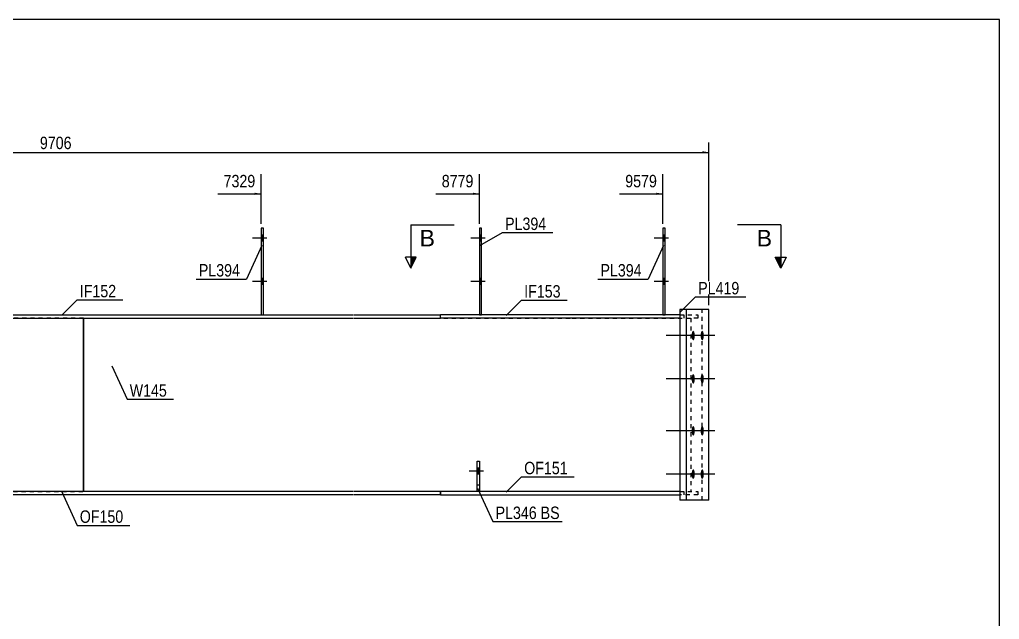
# Model space of a CAD drawing. Header units: millimetres. Extents: x -335 to 67, y -168 to 109.
# Drawn here: x -159.1 to 67.1, y -29.5 to 109 of the extents above; entities that cross this region are included whole.
import ezdxf

# ---------------------------------------------------------------- set-up
doc = ezdxf.new("R2010")
doc.units = ezdxf.units.MM
doc.linetypes.add('DXK_LINE_DOT1', pattern=[1.8814, 0.9407, -0.9407])
doc.linetypes.add('DXK_LINE_DOT2', pattern=[3.9198, 1.9599, -1.9599])
doc.styles.add('Arial', font='ARIAL.TTF', dxfattribs={"height": 0.2})
doc.styles.add('Arial Narrow', font='ARIALN.TTF', dxfattribs={"height": 0.2})

# ---------------------------------------------------------------- blocks, each defined once
blk = doc.blocks.new('Unknown-624482506-1210')
at = {"color": 5, "linetype": 'Continuous'}
for p, q in [((67.06, 108.96), (-332.94, 108.96)), ((67.06, -168.04), (67.06, 108.96))]:
    blk.add_line(p, q, dxfattribs=at)
blk = doc.blocks.new('Part-624482506-1593 - 1262')
at = {"color": 2, "linetype": 'Continuous'}
for p, q in [((-174.35, 40.8), (-124.35, 40.8)), ((-174.35, 40.8), (-174.35, 40)), ((-124.25, 40.8), (-82, 40.8)), ((-81.9, 40.8), (-61.9, 40.8)), ((-61.9, 40), (-61.9, 40.8)), ((-174.35, 40), (-124.35, 40)), ((-124.25, 40), (-82, 40)), ((-81.9, 40), (-61.9, 40))]:
    blk.add_line(p, q, dxfattribs=at)
blk = doc.blocks.new('Part-624482506-4002 - 1262')
at = {"color": 2, "linetype": 'Continuous'}
for p, q in [((-10.1, 60.8), (-10.6, 60.8)), ((-10.6, 60.8), (-10.6, 40.8)), ((-10.1, 40.8), (-10.1, 60.8))]:
    blk.add_line(p, q, dxfattribs=at)
at = {"color": 7, "linetype": 'DXK_LINE_DOT1'}
blk.add_line((-10.6, 40.8), (-10.1, 40.8), dxfattribs=at)
blk = doc.blocks.new('Bolt-624482506-1268 - 1262')
at = {"linetype": 'Continuous'}
for points in [[(-102.8, 57.8), (-102.8, 59.2), (-103.3, 59.2), (-103.3, 57.8)], [(-102.8, 57.8), (-102.8, 59.2), (-103.3, 59.2), (-103.3, 57.8)], [(-102.8, 47.8), (-102.8, 49.2), (-103.3, 49.2), (-103.3, 47.8)], [(-102.8, 47.8), (-102.8, 49.2), (-103.3, 49.2), (-103.3, 47.8)]]:
    blk.add_hatch(color=3, dxfattribs=at).paths.add_polyline_path(points)
at = {"color": 3, "linetype": 'Continuous'}
for p, q in [((-102.8, 59.2), (-103.3, 59.2)), ((-102.8, 59.2), (-103.3, 59.2)), ((-102, 58.5), (-105.3, 58.5)), ((-102, 58.5), (-105.3, 58.5)), ((-102.8, 57.8), (-103.3, 57.8)), ((-102.8, 57.8), (-103.3, 57.8)), ((-102, 48.5), (-105.3, 48.5)), ((-102, 48.5), (-105.3, 48.5)), ((-102.8, 49.2), (-103.3, 49.2)), ((-102.8, 49.2), (-103.3, 49.2)), ((-102.8, 47.8), (-103.3, 47.8)), ((-102.8, 47.8), (-103.3, 47.8))]:
    blk.add_line(p, q, dxfattribs=at)
blk = doc.blocks.new('Bolt-624482506-4015 - 1262')
at = {"linetype": 'Continuous'}
blk.add_hatch(color=3, dxfattribs=at).paths.add_polyline_path([(-52.95, 4), (-52.95, 5.4), (-53.45, 5.4), (-53.45, 4)])
at = {"color": 3, "linetype": 'Continuous'}
for p, q in [((-52, 4.7), (-55.3, 4.7)), ((-52.95, 5.4), (-53.45, 5.4)), ((-52.95, 4), (-53.45, 4))]:
    blk.add_line(p, q, dxfattribs=at)
blk = doc.blocks.new('Bolt-624482506-1498 - 1262')
at = {"linetype": 'Continuous'}
for points in [[(-3.97, 36), (-3.96, 36.23), (-3.94, 36.45), (-3.9, 36.65), (-3.85, 36.82), (-3.79, 36.95), (-3.72, 37.05), (-3.65, 37.09), (-3.57, 37.09), (-3.5, 37.05), (-3.43, 36.95), (-3.37, 36.82), (-3.32, 36.65), (-3.28, 36.45), (-3.26, 36.23), (-3.25, 36), (-3.26, 35.77), (-3.28, 35.55), (-3.32, 35.35), (-3.37, 35.18), (-3.43, 35.05), (-3.5, 34.95), (-3.57, 34.91), (-3.65, 34.91), (-3.72, 34.95), (-3.79, 35.05), (-3.85, 35.18), (-3.9, 35.35), (-3.94, 35.55), (-3.96, 35.77)], [(-1.89, 36), (-1.88, 36.23), (-1.86, 36.45), (-1.82, 36.65), (-1.77, 36.82), (-1.71, 36.95), (-1.64, 37.05), (-1.57, 37.09), (-1.49, 37.09), (-1.42, 37.05), (-1.35, 36.95), (-1.29, 36.82), (-1.24, 36.65), (-1.2, 36.45), (-1.18, 36.23), (-1.17, 36), (-1.18, 35.77), (-1.2, 35.55), (-1.24, 35.35), (-1.29, 35.18), (-1.35, 35.05), (-1.42, 34.95), (-1.49, 34.91), (-1.57, 34.91), (-1.64, 34.95), (-1.71, 35.05), (-1.77, 35.18), (-1.82, 35.35), (-1.86, 35.55), (-1.88, 35.77)], [(-3.97, 26), (-3.96, 26.23), (-3.94, 26.45), (-3.9, 26.65), (-3.85, 26.82), (-3.79, 26.95), (-3.72, 27.05), (-3.65, 27.09), (-3.57, 27.09), (-3.5, 27.05), (-3.43, 26.95), (-3.37, 26.82), (-3.32, 26.65), (-3.28, 26.45), (-3.26, 26.23), (-3.25, 26), (-3.26, 25.77), (-3.28, 25.55), (-3.32, 25.35), (-3.37, 25.18), (-3.43, 25.05), (-3.5, 24.95), (-3.57, 24.91), (-3.65, 24.91), (-3.72, 24.95), (-3.79, 25.05), (-3.85, 25.18), (-3.9, 25.35), (-3.94, 25.55), (-3.96, 25.77)], [(-1.89, 26), (-1.88, 26.23), (-1.86, 26.45), (-1.82, 26.65), (-1.77, 26.82), (-1.71, 26.95), (-1.64, 27.05), (-1.57, 27.09), (-1.49, 27.09), (-1.42, 27.05), (-1.35, 26.95), (-1.29, 26.82), (-1.24, 26.65), (-1.2, 26.45), (-1.18, 26.23), (-1.17, 26), (-1.18, 25.77), (-1.2, 25.55), (-1.24, 25.35), (-1.29, 25.18), (-1.35, 25.05), (-1.42, 24.95), (-1.49, 24.91), (-1.57, 24.91), (-1.64, 24.95), (-1.71, 25.05), (-1.77, 25.18), (-1.82, 25.35), (-1.86, 25.55), (-1.88, 25.77)], [(-3.97, 14), (-3.96, 14.23), (-3.94, 14.45), (-3.9, 14.65), (-3.85, 14.82), (-3.79, 14.95), (-3.72, 15.05), (-3.65, 15.09), (-3.57, 15.09), (-3.5, 15.05), (-3.43, 14.95), (-3.37, 14.82), (-3.32, 14.65), (-3.28, 14.45), (-3.26, 14.23), (-3.25, 14), (-3.26, 13.77), (-3.28, 13.55), (-3.32, 13.35), (-3.37, 13.18), (-3.43, 13.05), (-3.5, 12.95), (-3.57, 12.91), (-3.65, 12.91), (-3.72, 12.95), (-3.79, 13.05), (-3.85, 13.18), (-3.9, 13.35), (-3.94, 13.55), (-3.96, 13.77)], [(-1.89, 14), (-1.88, 14.23), (-1.86, 14.45), (-1.82, 14.65), (-1.77, 14.82), (-1.71, 14.95), (-1.64, 15.05), (-1.57, 15.09), (-1.49, 15.09), (-1.42, 15.05), (-1.35, 14.95), (-1.29, 14.82), (-1.24, 14.65), (-1.2, 14.45), (-1.18, 14.23), (-1.17, 14), (-1.18, 13.77), (-1.2, 13.55), (-1.24, 13.35), (-1.29, 13.18), (-1.35, 13.05), (-1.42, 12.95), (-1.49, 12.91), (-1.57, 12.91), (-1.64, 12.95), (-1.71, 13.05), (-1.77, 13.18), (-1.82, 13.35), (-1.86, 13.55), (-1.88, 13.77)], [(-3.97, 4), (-3.96, 4.23), (-3.94, 4.45), (-3.9, 4.65), (-3.85, 4.82), (-3.79, 4.95), (-3.72, 5.05), (-3.65, 5.09), (-3.57, 5.09), (-3.5, 5.05), (-3.43, 4.95), (-3.37, 4.82), (-3.32, 4.65), (-3.28, 4.45), (-3.26, 4.23), (-3.25, 4), (-3.26, 3.77), (-3.28, 3.55), (-3.32, 3.35), (-3.37, 3.18), (-3.43, 3.05), (-3.5, 2.95), (-3.57, 2.91), (-3.65, 2.91), (-3.72, 2.95), (-3.79, 3.05), (-3.85, 3.18), (-3.9, 3.35), (-3.94, 3.55), (-3.96, 3.77)], [(-1.89, 4), (-1.88, 4.23), (-1.86, 4.45), (-1.82, 4.65), (-1.77, 4.82), (-1.71, 4.95), (-1.64, 5.05), (-1.57, 5.09), (-1.49, 5.09), (-1.42, 5.05), (-1.35, 4.95), (-1.29, 4.82), (-1.24, 4.65), (-1.2, 4.45), (-1.18, 4.23), (-1.17, 4), (-1.18, 3.77), (-1.2, 3.55), (-1.24, 3.35), (-1.29, 3.18), (-1.35, 3.05), (-1.42, 2.95), (-1.49, 2.91), (-1.57, 2.91), (-1.64, 2.95), (-1.71, 3.05), (-1.77, 3.18), (-1.82, 3.35), (-1.86, 3.55), (-1.88, 3.77)]]:
    blk.add_hatch(color=3, dxfattribs=at).paths.add_polyline_path(points)
at = {"color": 3, "linetype": 'Continuous'}
for p, q in [((-0.73, 36), (-9.87, 36)), ((1.35, 36), (-7.79, 36)), ((-0.73, 26), (-9.87, 26)), ((1.35, 26), (-7.79, 26)), ((-0.73, 14), (-9.87, 14)), ((1.35, 14), (-7.79, 14)), ((-0.73, 4), (-9.87, 4)), ((1.35, 4), (-7.79, 4))]:
    blk.add_line(p, q, dxfattribs=at)
blk = doc.blocks.new('Bolt-624482506-4011 - 1262')
at = {"linetype": 'Continuous'}
for points in [[(-52.45, 57.8), (-52.45, 59.2), (-52.95, 59.2), (-52.95, 57.8)], [(-52.45, 57.8), (-52.45, 59.2), (-52.95, 59.2), (-52.95, 57.8)], [(-52.45, 47.8), (-52.45, 49.2), (-52.95, 49.2), (-52.95, 47.8)], [(-52.45, 47.8), (-52.45, 49.2), (-52.95, 49.2), (-52.95, 47.8)]]:
    blk.add_hatch(color=3, dxfattribs=at).paths.add_polyline_path(points)
at = {"color": 3, "linetype": 'Continuous'}
for p, q in [((-52.45, 59.2), (-52.95, 59.2)), ((-52.45, 59.2), (-52.95, 59.2)), ((-51.65, 58.5), (-54.95, 58.5)), ((-51.65, 58.5), (-54.95, 58.5)), ((-52.45, 57.8), (-52.95, 57.8)), ((-52.45, 57.8), (-52.95, 57.8)), ((-51.65, 48.5), (-54.95, 48.5)), ((-51.65, 48.5), (-54.95, 48.5)), ((-52.45, 49.2), (-52.95, 49.2)), ((-52.45, 49.2), (-52.95, 49.2)), ((-52.45, 47.8), (-52.95, 47.8)), ((-52.45, 47.8), (-52.95, 47.8))]:
    blk.add_line(p, q, dxfattribs=at)
blk = doc.blocks.new('Part-624482506-1385 - 1262')
at = {"color": 2, "linetype": 'Continuous'}
for p, q in [((0.03, 42), (-6.73, 42)), ((-6.73, 42), (-6.73, -2)), ((-5.17, -2), (-5.17, 42)), ((0.03, -2), (0.03, 42)), ((0.03, -2), (-6.73, -2))]:
    blk.add_line(p, q, dxfattribs=at)
at = {"color": 7, "linetype": 'DXK_LINE_DOT1'}
blk.add_line((-1.53, -2), (-1.53, 42), dxfattribs=at)
blk = doc.blocks.new('Part-624482506-1407 - 1262')
at = {"color": 2, "linetype": 'Continuous'}
for p, q in [((-174.35, -0.8), (-174.35, 0)), ((-124.35, 0), (-174.35, 0)), ((-82, 0), (-124.25, 0)), ((-61.9, 0), (-81.9, 0)), ((-61.9, -0.8), (-61.9, 0)), ((-124.35, -0.8), (-174.35, -0.8)), ((-82, -0.8), (-124.25, -0.8)), ((-61.9, -0.8), (-81.9, -0.8))]:
    blk.add_line(p, q, dxfattribs=at)
blk = doc.blocks.new('Part-624482506-1430 - 1262')
at = {"color": 2, "linetype": 'Continuous'}
for p, q in [((-31.65, 0), (-61.9, 0)), ((-61.9, 0), (-61.9, -0.8)), ((-6.73, 0), (-31.55, 0)), ((-61.9, -0.8), (-31.65, -0.8)), ((-31.55, -0.8), (-6.73, -0.8))]:
    blk.add_line(p, q, dxfattribs=at)
at = {"color": 7, "linetype": 'DXK_LINE_DOT1'}
for p, q in [((-6.73, 0), (-2.54, 0)), ((-5.73, -0.8), (-5.73, 0)), ((-2.54, 0), (-2.54, -0.8)), ((-2.54, -0.8), (-6.73, -0.8))]:
    blk.add_line(p, q, dxfattribs=at)
blk = doc.blocks.new('Part-624482506-1452 - 1262')
at = {"color": 2, "linetype": 'Continuous'}
blk.add_line((-144.35, 0), (-144.35, 40), dxfattribs=at)
at = {"color": 7, "linetype": 'DXK_LINE_DOT1'}
for p, q in [((-144.35, 40), (-124.35, 40)), ((-124.25, 40), (-82, 40)), ((-81.9, 40), (-31.65, 40)), ((-31.55, 40), (-4.18, 40)), ((-4.18, 40), (-4.18, 0)), ((-124.35, 0), (-144.35, 0)), ((-82, 0), (-124.25, 0)), ((-31.65, 0), (-81.9, 0)), ((-6.73, 0), (-31.55, 0))]:
    blk.add_line(p, q, dxfattribs=at)
blk = doc.blocks.new('Part-624482506-1534 - 1262')
at = {"color": 2, "linetype": 'Continuous'}
for p, q in [((-102.8, 60.8), (-103.3, 60.8)), ((-103.3, 60.8), (-103.3, 40.8)), ((-102.8, 40.8), (-102.8, 60.8))]:
    blk.add_line(p, q, dxfattribs=at)
at = {"color": 7, "linetype": 'DXK_LINE_DOT1'}
blk.add_line((-103.3, 40.8), (-102.8, 40.8), dxfattribs=at)
blk = doc.blocks.new('Part-624482506-1496 - 1262')
at = {"color": 2, "linetype": 'Continuous'}
for p, q in [((-31.65, 40.8), (-61.9, 40.8)), ((-61.9, 40), (-61.9, 40.8)), ((-6.73, 40.8), (-31.55, 40.8)), ((-31.65, 40), (-61.9, 40)), ((-6.73, 40), (-31.55, 40))]:
    blk.add_line(p, q, dxfattribs=at)
at = {"color": 7, "linetype": 'DXK_LINE_DOT1'}
for p, q in [((-6.73, 40.8), (-2.54, 40.8)), ((-5.73, 40), (-5.73, 40.8)), ((-2.54, 40.8), (-2.54, 40)), ((-2.54, 40), (-4.18, 40))]:
    blk.add_line(p, q, dxfattribs=at)
blk = doc.blocks.new('Part-624482506-1514 - 1262')
at = {"color": 7, "linetype": 'DXK_LINE_DOT1'}
for p, q in [((-279.5, 40), (-299.5, 40)), ((-299.5, 40), (-299.5, 0)), ((-236.8, 40), (-279.4, 40)), ((-194.45, 40), (-236.7, 40)), ((-144.35, 40), (-194.35, 40)), ((-299.5, 0), (-279.5, 0)), ((-279.4, 0), (-258.6, 0)), ((-258.1, 0), (-236.8, 0)), ((-236.7, 0), (-194.45, 0)), ((-194.35, 0), (-144.35, 0))]:
    blk.add_line(p, q, dxfattribs=at)
at = {"color": 2, "linetype": 'Continuous'}
blk.add_line((-144.35, 40), (-144.35, 0), dxfattribs=at)
blk = doc.blocks.new('Bolt-624482506-4012 - 1262')
at = {"color": 3, "linetype": 'DXK_LINE_DOT2'}
for p, q in [((-52, 4.7), (-55.3, 4.7)), ((-52.95, 5.4), (-53.45, 5.4)), ((-52.95, 4), (-53.45, 4))]:
    blk.add_line(p, q, dxfattribs=at)
blk = doc.blocks.new('Part-624482506-4003 - 1262')
at = {"color": 2, "linetype": 'Continuous'}
for p, q in [((-52.45, 60.8), (-52.95, 60.8)), ((-52.95, 60.8), (-52.95, 40.8)), ((-52.45, 40.8), (-52.45, 60.8))]:
    blk.add_line(p, q, dxfattribs=at)
at = {"color": 7, "linetype": 'DXK_LINE_DOT1'}
blk.add_line((-52.95, 40.8), (-52.45, 40.8), dxfattribs=at)
blk = doc.blocks.new('Part-624482506-4004 - 1262')
at = {"color": 7, "linetype": 'DXK_LINE_DOT1'}
for p, q in [((-53.45, 0), (-53.45, 7)), ((-53.45, 7), (-52.95, 7)), ((-52.95, 7), (-52.95, 0)), ((-53.45, 1.5), (-52.95, 1.5))]:
    blk.add_line(p, q, dxfattribs=at)
blk = doc.blocks.new('Part-624482506-4007 - 1262')
at = {"color": 2, "linetype": 'Continuous'}
for p, q in [((-53.45, 0), (-53.45, 7)), ((-53.45, 7), (-52.95, 7)), ((-52.95, 7), (-52.95, 0))]:
    blk.add_line(p, q, dxfattribs=at)
blk = doc.blocks.new('Bolt-624482506-4010 - 1262')
at = {"linetype": 'Continuous'}
for points in [[(-10.1, 57.8), (-10.1, 59.2), (-10.6, 59.2), (-10.6, 57.8)], [(-10.1, 57.8), (-10.1, 59.2), (-10.6, 59.2), (-10.6, 57.8)], [(-10.1, 47.8), (-10.1, 49.2), (-10.6, 49.2), (-10.6, 47.8)], [(-10.1, 47.8), (-10.1, 49.2), (-10.6, 49.2), (-10.6, 47.8)]]:
    blk.add_hatch(color=3, dxfattribs=at).paths.add_polyline_path(points)
at = {"color": 3, "linetype": 'Continuous'}
for p, q in [((-10.1, 59.2), (-10.6, 59.2)), ((-10.1, 59.2), (-10.6, 59.2)), ((-9.3, 58.5), (-12.6, 58.5)), ((-9.3, 58.5), (-12.6, 58.5)), ((-10.1, 57.8), (-10.6, 57.8)), ((-10.1, 57.8), (-10.6, 57.8)), ((-9.3, 48.5), (-12.6, 48.5)), ((-9.3, 48.5), (-12.6, 48.5)), ((-10.1, 49.2), (-10.6, 49.2)), ((-10.1, 49.2), (-10.6, 49.2)), ((-10.1, 47.8), (-10.6, 47.8)), ((-10.1, 47.8), (-10.6, 47.8))]:
    blk.add_line(p, q, dxfattribs=at)
blk = doc.blocks.new('StraightDimension-624482506-4647 - 1262')
at = {"linetype": 'Continuous'}
blk.add_hatch(color=7, dxfattribs=at).paths.add_polyline_path([(-54.45, 68.98), (-52.95, 68.73), (-54.45, 68.48)])
at = {"color": 7, "linetype": 'Continuous'}
for p, q in [((-52.95, 61.8), (-52.95, 73.23)), ((-63.01, 68.73), (-52.95, 68.73))]:
    blk.add_line(p, q, dxfattribs=at)
at = {"color": 0}
blk.add_wipeout([(-53.73, 69.63), (-53.73, 73.83), (-62.24, 73.83), (-62.24, 69.63)], dxfattribs=at)
at = {"color": 3, "style": 'Arial Narrow'}
blk.add_text('8779', height=2.863, dxfattribs=at).set_placement((-61.64, 70.23))
blk = doc.blocks.new('StraightDimension-624482506-1693 - 1262')
at = {"linetype": 'Continuous'}
blk.add_hatch(color=7, dxfattribs=at).paths.add_polyline_path([(-1.47, 78.55), (0.03, 78.3), (-1.47, 78.05)])
at = {"color": 7, "linetype": 'Continuous'}
for p, q in [((0.03, 43), (0.03, 80.55)), ((-301.5, 78.3), (0.03, 78.3))]:
    blk.add_line(p, q, dxfattribs=at)
at = {"color": 0}
blk.add_wipeout([(-146.48, 78.45), (-146.48, 82.65), (-154.99, 82.65), (-154.99, 78.45)], dxfattribs=at)
at = {"color": 3, "style": 'Arial Narrow'}
blk.add_text('9706', height=2.863, dxfattribs=at).set_placement((-154.39, 79.05))
blk = doc.blocks.new('StraightDimension-624482506-4646 - 1262')
at = {"linetype": 'Continuous'}
blk.add_hatch(color=7, dxfattribs=at).paths.add_polyline_path([(-12.1, 68.98), (-10.6, 68.73), (-12.1, 68.48)])
at = {"color": 7, "linetype": 'Continuous'}
for p, q in [((-10.6, 61.8), (-10.6, 73.23)), ((-20.66, 68.73), (-10.6, 68.73))]:
    blk.add_line(p, q, dxfattribs=at)
at = {"color": 0}
blk.add_wipeout([(-11.38, 69.63), (-11.38, 73.83), (-19.89, 73.83), (-19.89, 69.63)], dxfattribs=at)
at = {"color": 3, "style": 'Arial Narrow'}
blk.add_text('9579', height=2.863, dxfattribs=at).set_placement((-19.29, 70.23))
blk = doc.blocks.new('StraightDimension-624482506-4648 - 1262')
at = {"linetype": 'Continuous'}
blk.add_hatch(color=7, dxfattribs=at).paths.add_polyline_path([(-104.8, 68.98), (-103.3, 68.73), (-104.8, 68.48)])
at = {"color": 7, "linetype": 'Continuous'}
for p, q in [((-103.3, 61.8), (-103.3, 73.23)), ((-113.36, 68.73), (-103.3, 68.73))]:
    blk.add_line(p, q, dxfattribs=at)
at = {"color": 0}
blk.add_wipeout([(-104.07, 69.63), (-104.07, 73.83), (-112.59, 73.83), (-112.59, 69.63)], dxfattribs=at)
at = {"color": 3, "style": 'Arial Narrow'}
blk.add_text('7329', height=2.863, dxfattribs=at).set_placement((-111.99, 70.23))
blk = doc.blocks.new('Mark-624482506-1448 - 1262')
at = {"color": 0}
blk.add_wipeout([(-125.08, 21.89), (-125.08, 24.89), (-133.67, 24.89), (-133.67, 21.89)], dxfattribs=at)
blk.add_wipeout([(-125.08, 21.89), (-125.08, 24.89), (-133.67, 24.89), (-133.67, 21.89)], dxfattribs=at)
at = {"color": 7, "linetype": 'Continuous'}
for p, q in [((-137.81, 29.02), (-134.27, 21.29)), ((-134.27, 21.29), (-123.58, 21.29))]:
    blk.add_line(p, q, dxfattribs=at)
at = {"color": 3, "style": 'Arial Narrow'}
blk.add_text('W145', height=2.863, dxfattribs=at).set_placement((-133.67, 21.89))
blk = doc.blocks.new('Mark-624482506-4086 - 1262')
at = {"color": 0}
blk.add_wipeout([(-37.52, 60.37), (-37.52, 63.37), (-47.02, 63.37), (-47.02, 60.37)], dxfattribs=at)
blk.add_wipeout([(-37.52, 60.37), (-37.52, 63.37), (-47.02, 63.37), (-47.02, 60.37)], dxfattribs=at)
at = {"color": 7, "linetype": 'Continuous'}
for p, q in [((-52.82, 56.77), (-47.62, 59.77)), ((-47.62, 59.77), (-36.02, 59.77))]:
    blk.add_line(p, q, dxfattribs=at)
at = {"color": 3, "style": 'Arial Narrow'}
blk.add_text('PL394', height=2.863, dxfattribs=at).set_placement((-47.02, 60.37))
blk = doc.blocks.new('Mark-624482506-1492 - 1262')
at = {"color": 0}
blk.add_wipeout([(-34.21, 44.78), (-34.21, 47.78), (-42.62, 47.78), (-42.62, 44.78)], dxfattribs=at)
blk.add_wipeout([(-34.21, 44.78), (-34.21, 47.78), (-42.62, 47.78), (-42.62, 44.78)], dxfattribs=at)
at = {"color": 7, "linetype": 'Continuous'}
for p, q in [((-46.75, 40.64), (-43.22, 44.18)), ((-43.22, 44.18), (-32.71, 44.18))]:
    blk.add_line(p, q, dxfattribs=at)
at = {"color": 3, "style": 'Arial Narrow'}
blk.add_text('IF153', height=2.863, dxfattribs=at).set_placement((-42.62, 44.78))
blk = doc.blocks.new('SectionMark-624482506-1811 - 1262')
at = {"linetype": 'Continuous'}
for points in [[(-68.77, 54.08), (-67.52, 54.08), (-68.77, 51.58)], [(15.34, 54.08), (16.59, 54.08), (16.59, 51.58)]]:
    blk.add_hatch(color=30, dxfattribs=at).paths.add_polyline_path(points)
at = {"color": 30, "linetype": 'Continuous'}
for p, q in [((-68.77, 61.58), (-68.77, 51.58)), ((16.59, 61.58), (16.59, 51.58)), ((-68.77, 51.58), (-70.02, 54.08)), ((-67.52, 54.08), (-70.02, 54.08)), ((-68.77, 51.58), (-67.52, 54.08)), ((15.34, 54.08), (17.84, 54.08)), ((16.59, 51.58), (15.34, 54.08)), ((17.84, 54.08), (16.59, 51.58))]:
    blk.add_line(p, q, dxfattribs=at)
at = {"color": 0, "linetype": 'Continuous'}
for points in [[(-63.22, 56.58), (-63.22, 60.58), (-66.77, 60.58), (-66.77, 56.58)], [(14.59, 56.58), (14.59, 60.58), (11.03, 60.58), (11.03, 56.58)]]:
    blk.add_wipeout(points, dxfattribs=at)
at = {"color": 30, "linetype": 'Continuous'}
for p, q in [((-68.77, 61.58), (-58.77, 61.58)), ((16.59, 61.58), (6.59, 61.58))]:
    blk.add_line(p, q, dxfattribs=at)
at = {"color": 96, "linetype": 'Continuous', "style": 'Arial'}
for p in [(-66.77, 56.58), (11.03, 56.58)]:
    blk.add_text('B', height=3.82, dxfattribs=at).set_placement(p)
blk = doc.blocks.new('Mark-624482506-1381 - 1262')
at = {"color": 0}
blk.add_wipeout([(7.04, 45.51), (7.04, 48.51), (-2.46, 48.51), (-2.46, 45.51)], dxfattribs=at)
blk.add_wipeout([(7.04, 45.51), (7.04, 48.51), (-2.46, 48.51), (-2.46, 45.51)], dxfattribs=at)
at = {"color": 7, "linetype": 'Continuous'}
for p, q in [((-6.6, 41.38), (-3.06, 44.91)), ((-3.06, 44.91), (8.54, 44.91))]:
    blk.add_line(p, q, dxfattribs=at)
at = {"color": 3, "style": 'Arial Narrow'}
blk.add_text('PL419', height=2.863, dxfattribs=at).set_placement((-2.46, 45.51))
blk = doc.blocks.new('Mark-624482506-1403 - 1262')
at = {"color": 0}
blk.add_wipeout([(-135.14, -7.24), (-135.14, -4.24), (-145.19, -4.24), (-145.19, -7.24)], dxfattribs=at)
blk.add_wipeout([(-135.14, -7.24), (-135.14, -4.24), (-145.19, -4.24), (-145.19, -7.24)], dxfattribs=at)
at = {"color": 7, "linetype": 'Continuous'}
for p, q in [((-149.33, -0.11), (-145.79, -7.84)), ((-145.79, -7.84), (-133.64, -7.84))]:
    blk.add_line(p, q, dxfattribs=at)
at = {"color": 3, "style": 'Arial Narrow'}
blk.add_text('OF150', height=2.863, dxfattribs=at).set_placement((-145.19, -7.24))
blk = doc.blocks.new('Mark-624482506-1530 - 1262')
at = {"color": 7, "linetype": 'Continuous'}
blk.add_line((-103.17, 56.77), (-106.71, 49.04), dxfattribs=at)
at = {"color": 0}
blk.add_wipeout([(-108.21, 49.64), (-108.21, 52.64), (-117.71, 52.64), (-117.71, 49.64)], dxfattribs=at)
blk.add_wipeout([(-108.21, 49.64), (-108.21, 52.64), (-117.71, 52.64), (-117.71, 49.64)], dxfattribs=at)
at = {"color": 7, "linetype": 'Continuous'}
blk.add_line((-118.31, 49.04), (-106.71, 49.04), dxfattribs=at)
at = {"color": 3, "style": 'Arial Narrow'}
blk.add_text('PL394', height=2.863, dxfattribs=at).set_placement((-117.71, 49.64))
blk = doc.blocks.new('Mark-624482506-1589 - 1262')
at = {"color": 0}
blk.add_wipeout([(-136.78, 44.83), (-136.78, 47.83), (-145.19, 47.83), (-145.19, 44.83)], dxfattribs=at)
blk.add_wipeout([(-136.78, 44.83), (-136.78, 47.83), (-145.19, 47.83), (-145.19, 44.83)], dxfattribs=at)
at = {"color": 7, "linetype": 'Continuous'}
for p, q in [((-149.33, 40.69), (-145.79, 44.23)), ((-145.79, 44.23), (-135.28, 44.23))]:
    blk.add_line(p, q, dxfattribs=at)
at = {"color": 3, "style": 'Arial Narrow'}
blk.add_text('IF152', height=2.863, dxfattribs=at).set_placement((-145.19, 44.83))
blk = doc.blocks.new('Mark-624482506-3498 - 1262')
at = {"color": 0}
blk.add_wipeout([(-32.57, 3.98), (-32.57, 6.98), (-42.62, 6.98), (-42.62, 3.98)], dxfattribs=at)
blk.add_wipeout([(-32.57, 3.98), (-32.57, 6.98), (-42.62, 6.98), (-42.62, 3.98)], dxfattribs=at)
at = {"color": 7, "linetype": 'Continuous'}
for p, q in [((-46.75, -0.16), (-43.22, 3.38)), ((-43.22, 3.38), (-31.07, 3.38))]:
    blk.add_line(p, q, dxfattribs=at)
at = {"color": 3, "style": 'Arial Narrow'}
blk.add_text('OF151', height=2.863, dxfattribs=at).set_placement((-42.62, 3.98))
blk = doc.blocks.new('MarkSet-624482506-4078 - 1262')
at = {"color": 0}
blk.add_wipeout([(-39.72, -6.36), (-39.72, -3.36), (-49.22, -3.36), (-49.22, -6.36)], dxfattribs=at)
blk.add_wipeout([(-39.72, -6.36), (-39.72, -3.36), (-49.22, -3.36), (-49.22, -6.36)], dxfattribs=at)
at = {"color": 7, "linetype": 'Continuous'}
blk.add_line((-53.36, 0.77), (-49.82, -6.96), dxfattribs=at)
at = {"color": 0}
blk.add_wipeout([(-34.44, -6.36), (-34.44, -3.36), (-38.82, -3.36), (-38.82, -6.36)], dxfattribs=at)
blk.add_wipeout([(-34.44, -6.36), (-34.44, -3.36), (-38.82, -3.36), (-38.82, -6.36)], dxfattribs=at)
at = {"color": 7, "linetype": 'Continuous'}
blk.add_line((-49.82, -6.96), (-33.84, -6.96), dxfattribs=at)
at = {"color": 3, "style": 'Arial Narrow'}
for s, p in [('PL346', (-49.22, -6.36)), ('BS', (-38.82, -6.36))]:
    blk.add_text(s, height=2.863, dxfattribs=at).set_placement(p)
blk = doc.blocks.new('Mark-624482506-4083 - 1262')
at = {"color": 7, "linetype": 'Continuous'}
blk.add_line((-10.47, 56.77), (-14.01, 49.04), dxfattribs=at)
at = {"color": 0}
blk.add_wipeout([(-15.51, 49.64), (-15.51, 52.64), (-25.01, 52.64), (-25.01, 49.64)], dxfattribs=at)
blk.add_wipeout([(-15.51, 49.64), (-15.51, 52.64), (-25.01, 52.64), (-25.01, 49.64)], dxfattribs=at)
at = {"color": 7, "linetype": 'Continuous'}
blk.add_line((-25.61, 49.04), (-14.01, 49.04), dxfattribs=at)
at = {"color": 3, "style": 'Arial Narrow'}
blk.add_text('PL394', height=2.863, dxfattribs=at).set_placement((-25.01, 49.64))

msp = doc.modelspace()

# ---------------------------------------------------------------- block references
for name in ['Unknown-624482506-1210', 'Bolt-624482506-1268 - 1262', 'Part-624482506-1534 - 1262', 'Bolt-624482506-4011 - 1262', 'Part-624482506-4003 - 1262', 'Bolt-624482506-4010 - 1262', 'Part-624482506-4002 - 1262', 'Part-624482506-1593 - 1262', 'Part-624482506-1496 - 1262', 'Part-624482506-1385 - 1262', 'Part-624482506-1514 - 1262', 'Part-624482506-1452 - 1262', 'Bolt-624482506-1498 - 1262', 'Part-624482506-4004 - 1262', 'Part-624482506-4007 - 1262', 'Bolt-624482506-4015 - 1262', 'Bolt-624482506-4012 - 1262', 'Part-624482506-1407 - 1262', 'Part-624482506-1430 - 1262']:
    msp.add_blockref(name, (0, 0))

# ---------------------------------------------------------------- next in the draw order: block references
for name in ['StraightDimension-624482506-4647 - 1262', 'Mark-624482506-1448 - 1262', 'Mark-624482506-3498 - 1262', 'Mark-624482506-1403 - 1262']:
    msp.add_blockref(name, (0, 0))

# ---------------------------------------------------------------- next in the draw order: block references
for name in ['StraightDimension-624482506-1693 - 1262', 'MarkSet-624482506-4078 - 1262']:
    msp.add_blockref(name, (0, 0))

# ---------------------------------------------------------------- next in the draw order: block references
for name in ['StraightDimension-624482506-4648 - 1262', 'StraightDimension-624482506-4646 - 1262', 'Mark-624482506-4086 - 1262', 'Mark-624482506-1530 - 1262', 'Mark-624482506-1589 - 1262', 'Mark-624482506-1492 - 1262', 'Mark-624482506-1381 - 1262']:
    msp.add_blockref(name, (0, 0))

# ---------------------------------------------------------------- next in the draw order: block references
msp.add_blockref('SectionMark-624482506-1811 - 1262', (0, 0))

# ---------------------------------------------------------------- next in the draw order: block references
msp.add_blockref('Mark-624482506-4083 - 1262', (0, 0))

doc.saveas('drawing.dxf')
